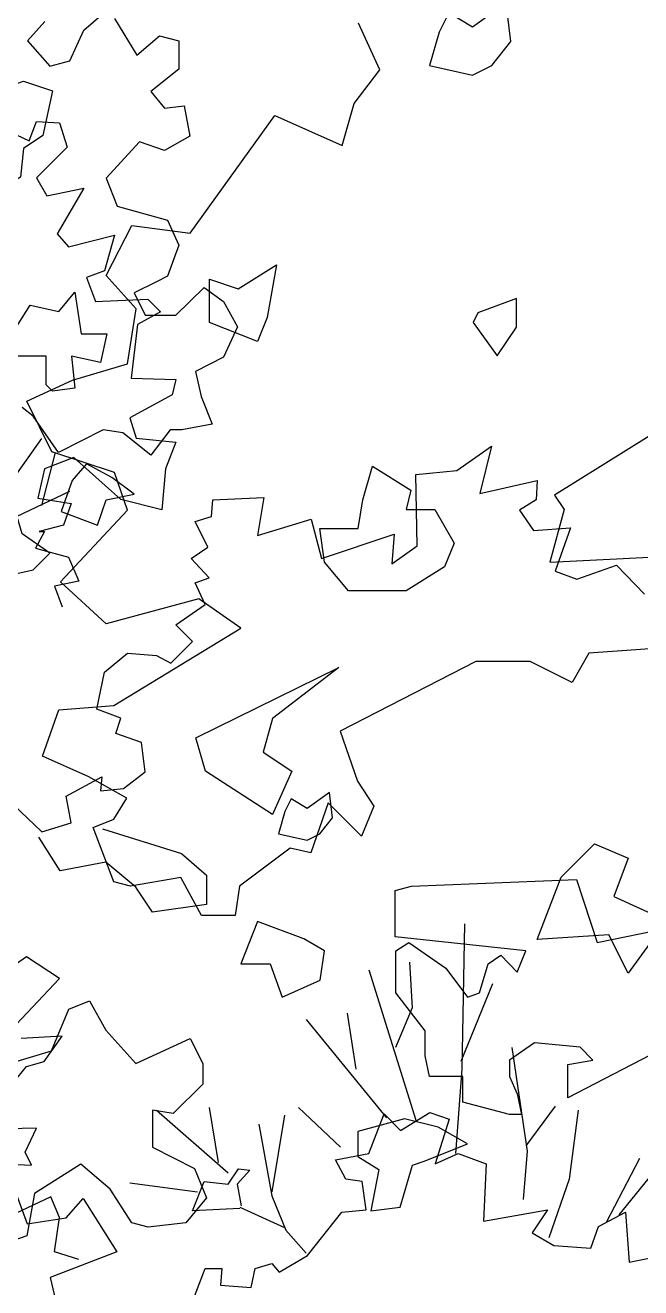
# Model space of a CAD drawing. Header units: inches. Extents: x -11 to 128, y 7 to 56.
# Drawn here: x 20.7834 to 21.0116, y 22.7885 to 23.2566 of the extents above; entities that cross this region are included whole.
import ezdxf

# ---------------------------------------------------------------- set-up
doc = ezdxf.new("R2010")
doc.units = ezdxf.units.IN
doc.header["$MEASUREMENT"] = 0
doc.layers.add('CAY', color=94, linetype='Continuous')
doc.layers.add('CAY-3', color=61, linetype='Continuous')
picture_1 = doc.add_image_def('image1.jpg', size_in_pixel=(1680, 1093))

# ---------------------------------------------------------------- blocks, each defined once
blk = doc.blocks.new('A$C76451831')
at = {"layer": 'CAY'}
for p, q in [((5219, 1206), (5243.2, 1220.8)), ((5243.2, 1220.8), (5259.1, 1215.5)), ((5192.6, 1187), (5205.3, 1219.7)), ((5205.3, 1219.7), (5219, 1206)), ((5259.1, 1215.5), (5247.5, 1178.6)), ((5165.2, 1181.8), (5192.6, 1187)), ((5173.6, 1165.9), (5165.2, 1181.8)), ((5247.5, 1178.6), (5266.4, 1187)), ((5266.4, 1187), (5289.7, 1178.6)), ((5289.7, 1178.6), (5287.5, 1131.1)), ((5187.3, 1163.8), (5173.6, 1165.9)), ((5190.5, 1140.6), (5187.3, 1163.8)), ((4901.2, 1154.7), (4910.7, 1129.1)), ((4942.9, 1133.8), (4956.7, 1149.9)), ((4956.7, 1149.9), (4984.6, 1105.9)), ((5142, 1102.7), (5170.5, 1138.5)), ((5170.5, 1138.5), (5190.5, 1140.6)), ((5287.5, 1131.1), (5340.3, 1140.6)), ((5340.3, 1140.6), (5327.6, 1121.6)), ((5382.5, 1126.9), (5404.6, 1138.5)), ((5404.6, 1138.5), (5407.8, 1097.4)), ((4910.7, 1129.1), (4942.9, 1133.8)), ((5376.1, 1109), (5382.5, 1126.9)), ((5327.6, 1121.6), (5345.5, 1111.1)), ((4984.6, 1105.9), (4929.6, 1084.7)), ((5345.5, 1111.1), (5376.1, 1109)), ((5098.8, 1092.1), (5112.5, 1096.3)), ((5112.5, 1096.3), (5118.8, 1089)), ((5118.8, 1089), (5142, 1102.7)), ((5407.8, 1097.4), (5435.2, 1102.7)), ((4929.6, 1084.7), (4941, 1036.7)), ((5057.6, 1092.1), (5071.3, 1092.1)), ((5071.3, 1092.1), (5070.3, 1078.4)), ((5095.6, 1076.3), (5098.8, 1092.1)), ((5070.3, 1078.4), (5095.6, 1076.3)), ((2491.6, 827), (2512.8, 868.3)), ((2512.8, 868.3), (2561.2, 861.8)), ((2516.4, 799.3), (2491.6, 827)), ((2509.3, 753.8), (2516.4, 799.3)), ((2463.9, 740.3), (2509.3, 753.8)), ((2426.2, 723.2), (2463.9, 740.3)), ((2446.8, 681.3), (2426.2, 723.2)), ((2399.3, 636.8), (2438.6, 692.2)), ((2438.6, 636.8), (2450, 680.8)), ((2498.7, 664.2), (2446.8, 681.3)), ((2509.3, 632.9), (2498.7, 664.2)), ((2417.8, 627.7), (2461.8, 648.6))]:
    blk.add_line(p, q, dxfattribs=at)
for points in [[(4880.5, 2038.4), (4912.1, 2023.7), (4918.4, 2039.5), (4937.4, 2038.4), (4943.7, 2018.4), (4918.4, 1993.1), (4926.9, 1978.3), (4957.4, 1984.6), (4935.3, 1946.7), (4944.8, 1936.1), (4982.8, 1945.6), (4974.3, 1916.1), (4959.6, 1910.8), (4966.9, 1890.8), (5010.2, 1892.9), (5020.7, 1882.3), (5001.7, 1871.8), (4996.5, 1827.5), (5033.4, 1826.4), (5030.2, 1813.8), (4995.4, 1794.8), (5000.7, 1777.9), (5033.4, 1774.7), (5024.9, 1752.6), (5021.8, 1718.9), (4988, 1727.3), (4949, 1762.1), (4924.8, 1752.6), (4919.5, 1728.3), (4946.9, 1724.1), (4940.6, 1706.2), (4920.5, 1700.9), (4924.8, 1700.9), (4917.4, 1687.2), (4944.8, 1679.8), (4953.2, 1659.8), (4933.2, 1655.6), (4939.5, 1638.7)], [(4953.2, 1099.5), (4933.2, 1105.8), (4937.4, 1134.3), (4930, 1151.2), (4896.3, 1135.4)], [(4891, 1178.6), (4914.2, 1177.5), (4908.9, 1188.1), (4918.4, 1208.1), (4882.5, 1207.1)], [(4884.7, 1228.2), (4910, 1258.8), (4924.7, 1263), (4939.5, 1284.1), (4905.7, 1282)], [(4901.5, 1293.6), (4937.4, 1331.5), (4910, 1349.5), (4896.3, 1340)], [(4899.4, 1475), (4922.6, 1452.8), (4946.9, 1460.2), (4942.7, 1482.3), (4972.2, 1498.2), (4971.1, 1486.6), (4990.1, 1488.7), (5008, 1502.4), (5004.9, 1526.6), (4983.8, 1534), (4988, 1546.7), (4968, 1554.1), (4974.3, 1584.7), (4993.3, 1600.5), (5017.5, 1598.4), (5029.1, 1592), (5047.1, 1610), (5033.4, 1623.7), (5057.6, 1640.6), (5049.2, 1658.5), (5060.8, 1662.7), (5046, 1678.5), (5059.7, 1688), (5049.2, 1709.1), (5062.9, 1713.3), (5063.9, 1727), (5106.1, 1729.1), (5100.9, 1697.5), (5145.2, 1711.2), (5153.6, 1678.5), (5213.7, 1698.6), (5211.6, 1674.3), (5232.7, 1689.1), (5231.6, 1748.1), (5265.4, 1751.3), (5293.9, 1771.3), (5284.4, 1732.3), (5331.8, 1742.9), (5330.8, 1727), (5317.1, 1718.6), (5328.7, 1701.7), (5359.3, 1703.8), (5346.6, 1668), (5364.5, 1661.6), (5397.2, 1673.2), (5420.4, 1649)], [(5271.7, 1376.9), (5269.6, 1256.6), (5264.3, 1187)], [(5192.6, 1338.9), (5231.6, 1214.5)], [(5226.4, 1345.2), (5228.5, 1307.3), (5214.8, 1274.6)], [(5294.9, 1327.3), (5268.6, 1263)], [(2441, 1036.7), (2426.8, 1020.6), (2445.3, 999.7), (2461.8, 1004.1), (2473.2, 1029.6), (2489.3, 1043.4)], [(2498.7, 1039.1), (2517.2, 1008.8), (2535.7, 1024.9), (2551.8, 1020.6), (2551.8, 997.4), (2528.6, 978.9), (2540, 965.1), (2556.1, 967.1), (2560.8, 941.9), (2540, 930.1), (2519.2, 937.2), (2491.7, 907.3), (2500.7, 884.1), (2542.4, 872.7), (2551.8, 851.9), (2542.4, 826.3), (2533.3, 821.6), (2514.8, 812.5), (2523.9, 794.1), (2549.4, 794.1), (2572.6, 816.9), (2588.7, 805.5), (2600.1, 784.6), (2588.7, 759.5), (2565.6, 747.7), (2570.3, 726.8), (2579.3, 704), (2554.2, 699.3), (2544.7, 699.3), (2528.6, 678.5), (2505.4, 696.9), (2489.3, 699.3), (2452.3, 680.8), (2431.5, 710.7), (2422.5, 717.8)], [(5140.9, 1297.8), (5207.4, 1216.6)], [(5174.7, 1303.1), (5182.1, 1256.6)], [(5310.7, 1274.6), (5323.4, 1189.1), (5320.2, 1149.1)], [(5017.5, 1222.9), (5076.6, 1171.2)], [(5060.8, 1225), (5068.2, 1179.7)], [(5134.6, 1225), (5169.4, 1192.3)], [(5346.6, 1226.1), (5322.3, 1193.4)], [(5365.6, 1222.9), (5358.2, 1165.9), (5341.3, 1117.4)], [(5101.9, 1211.3), (5112.5, 1152.2), (5124.1, 1123.8), (5140.9, 1104.8)], [(5123, 1218.7), (5112.5, 1155.4)], [(5444.7, 1192.3), (5399.3, 1136.4)], [(5416.2, 1182.8), (5388.8, 1130.1)], [(5086.1, 1141.7), (5047.1, 1139.6), (5056.6, 1163.8), (5076.6, 1161.7), (5085, 1174.4), (5094.5, 1173.3), (5084, 1161.7), (5087.2, 1143.8)], [(4995.4, 1162.8), (5051.3, 1155.4)], [(5086.1, 1142.7), (5123, 1125.9)], [(5144.1, 974), (5144.1, 975), (5124.1, 1009.8), (5146.2, 1019.3), (5156.8, 1043.6), (5150.4, 1063.6), (5127.2, 1061.5), (5123, 1037.3), (5106.1, 1040.4), (5087.2, 1027.8), (5074.5, 1033.1), (5078.7, 1051), (5052.3, 1041.5), (5041.8, 1051), (5057.6, 1092.1)]]:
    blk.add_lwpolyline(points, dxfattribs=at)
for points in [[(5162.8, 1464.3), (5160.2, 1485.4), (5141.7, 1472.2), (5128.5, 1480.1), (5123.3, 1469.6), (5118, 1451.1), (5141.7, 1445.8), (5152.3, 1451.1)], [(5351.5, 1415.3), (5379.2, 1443), (5406.9, 1431.1), (5395, 1399.4), (5438.6, 1379.6), (5406.9, 1336.1), (5391, 1367.8), (5331.7, 1363.8)], [(2365.6, 929.2), (2370.9, 953), (2405.2, 945.1), (2410.4, 963.5), (2407.8, 982), (2423.6, 987.3), (2447.4, 979.4), (2439.5, 942.4), (2423.6, 931.9), (2421, 908.1), (2407.8, 900.2), (2373.5, 900.2)], [(2577.1, 788.1), (2577.1, 823.8), (2600.8, 815.8), (2632.5, 835.6), (2624.6, 792.1), (2616.7, 772.3)], [(2415.7, 781.4), (2428.9, 802.5), (2452.7, 797.2), (2465.9, 813), (2471.2, 778.7), (2492.3, 778.7), (2487, 755), (2463.2, 760.2), (2465.9, 733.8), (2447.4, 731.2), (2442.1, 736.5), (2442.1, 760.2), (2415.7, 760.2), (2399.9, 776.1)], [(2392.2, 660), (2385.5, 671.4), (2369.4, 671.4), (2369.4, 643.8), (2352.9, 632), (2336.8, 636.8), (2343.9, 609.2), (2371.4, 606.9), (2380.8, 586), (2362.3, 574.6), (2362.3, 553.8), (2371.4, 544.4), (2394.6, 533), (2406.4, 551.4), (2399.3, 576.6), (2431.5, 583.7), (2445.3, 597.4), (2422.5, 613.6), (2415.4, 636.8), (2389.8, 630.1)], [(2475.5, 671.4), (2463.7, 657.6), (2454.7, 632), (2484.6, 620.6), (2491.7, 641.5), (2514.8, 646.2), (2496.4, 660)]]:
    blk.add_lwpolyline(points, close=True, dxfattribs=at)
at = {"layer": 'CAY-3'}
for p, q in [((2717.8, 996.9), (2700.1, 1035.2)), ((2696.6, 969.1), (2717.8, 996.9)), ((2686.6, 934.3), (2696.6, 969.1)), ((2561.2, 861.8), (2631.1, 959.1)), ((2631.1, 959.1), (2686.6, 934.3)), ((2453.9, 573.9), (2509.3, 632.9)), ((2491.6, 539.1), (2453.9, 573.9)), ((2568.3, 559.8), (2491.6, 539.1)), ((2603, 535.6), (2568.3, 559.8)), ((2498.1, 471.6), (2603, 535.6)), ((2991.4, 522), (2890.2, 514.9)), ((2890.2, 514.9), (2876.6, 490.8)), ((2797, 507.9), (2685, 450.4)), ((2841.8, 507.9), (2797, 507.9)), ((2876.6, 490.8), (2841.8, 507.9)), ((2452.7, 468.1), (2498.1, 471.6)), ((2439.1, 429.8), (2452.7, 468.1)), ((2685, 450.4), (2699.2, 409.1)), ((2477.5, 412.7), (2439.1, 429.8)), ((2508.7, 395), (2477.5, 412.7)), ((2699.2, 409.1), (2712.7, 388.5)), ((2498.1, 377.9), (2508.7, 395)), ((2675.1, 391.3), (2660.8, 350.1)), ((2685, 381.4), (2675.1, 391.3)), ((2712.7, 388.5), (2702.7, 363.7)), ((2481, 370.8), (2498.1, 377.9)), ((2702.7, 363.7), (2685, 381.4)), ((2498.1, 326), (2481, 370.8)), ((2488.6, 369.9), (2554, 349.3)), ((2453.8, 335.1), (2436.1, 362.9)), ((2554, 349.3), (2574.7, 331.6)), ((2643.7, 353.7), (2601.9, 322.4)), ((2660.8, 350.1), (2643.7, 353.7)), ((2491.5, 342.2), (2453.8, 335.1)), ((2516.3, 321.6), (2491.5, 342.2)), ((2511.7, 322.4), (2498.1, 326)), ((2553.5, 329.5), (2511.7, 322.4)), ((2570.6, 298.2), (2553.5, 329.5)), ((2574.7, 331.6), (2574.7, 307.4)), ((2744, 322.4), (2880.2, 328)), ((2880.2, 328), (2897.3, 276)), ((2529.9, 300.9), (2516.3, 321.6)), ((2601.9, 322.4), (2598.3, 298.2)), ((2730.4, 318.9), (2744, 322.4)), ((2730.4, 280.5), (2730.4, 318.9)), ((2574.7, 307.4), (2529.9, 300.9)), ((2598.3, 298.2), (2570.6, 298.2)), ((2897.3, 276), (2998.5, 296.7)), ((2838.3, 269), (2730.4, 280.5)), ((2731, 269), (2741.6, 276)), ((2741.6, 276), (2772.3, 254.8)), ((2731, 234.2), (2731, 269)), ((2807.1, 258.3), (2817.7, 265.4)), ((2817.7, 265.4), (2831.2, 251.3)), ((2831.2, 251.3), (2838.3, 269)), ((2772.3, 254.8), (2790, 230.6)), ((2800, 234.2), (2807.1, 258.3)), ((2755.2, 202.9), (2731, 234.2)), ((2790, 230.6), (2800, 234.2)), ((2446.7, 186.5), (2460.9, 220.7)), ((2460.9, 220.7), (2478, 227.8)), ((2478, 227.8), (2491.5, 203.6)), ((2491.5, 203.6), (2516.3, 175.9)), ((2755.2, 182.3), (2755.2, 202.9)), ((2973.7, 200), (2873.1, 147.5)), ((2516.3, 175.9), (2561.1, 196.5)), ((2561.1, 196.5), (2571.7, 175.9)), ((2845.4, 192.9), (2824.7, 178.7)), ((2883.1, 189.3), (2845.4, 192.9)), ((2893.7, 178.7), (2883.1, 189.3)), ((2411.9, 175.9), (2446.7, 186.5)), ((2758.7, 165.1), (2755.2, 182.3)), ((2824.7, 178.7), (2824.7, 165.1)), ((2873.1, 175.2), (2893.7, 178.7)), ((2571.7, 175.9), (2571.7, 158.8)), ((2873.1, 147.5), (2873.1, 175.2)), ((2571.7, 158.8), (2547, 134.6)), ((2786.4, 165.1), (2758.7, 165.1)), ((2786.4, 143.9), (2786.4, 165.1)), ((2824.7, 165.1), (2831.2, 151)), ((2831.2, 151), (2834.8, 133.9)), ((2529.9, 137.5), (2529.9, 106.9)), ((2547, 134.6), (2529.9, 137.5)), ((2824.7, 133.9), (2786.4, 143.9)), ((2834.8, 133.9), (2824.7, 133.9)), ((2529.9, 106.9), (2564.7, 89.2)), ((2470.9, 92.7), (2432.6, 68.5)), ((2495.1, 72.1), (2470.9, 92.7)), ((2564.7, 89.2), (2574.7, 65)), ((2432.6, 68.5), (2426.1, 33.7)), ((2512.8, 44.3), (2495.1, 72.1)), ((2574.7, 65), (2557.6, 44.3)), ((2526.3, 40.8), (2512.8, 44.3)), ((2557.6, 44.3), (2526.3, 40.8)), ((2426.1, 33.7), (2398.4, 23.7))]:
    blk.add_line(p, q, dxfattribs=at)
for points in [[(2826, 1020.1), (2822.1, 1051.8), (2794.4, 1032), (2774.6, 1043.9), (2766.7, 1028), (2758.7, 1000.3), (2794.4, 992.4), (2810.2, 1000.3)], [(2798.8, 796), (2794.8, 788.1), (2814.6, 760.4), (2830.5, 784.1), (2830.5, 807.9)], [(3039.8, 632), (3059.6, 663.7), (2980.4, 719.1), (2862.1, 645.5), (2870, 633.6), (2858.2, 590.1), (2984.4, 596.3), (3000.2, 647.8)], [(2739.4, 633.6), (2763.2, 633.6), (2779, 605.9), (2771.1, 586.1), (2739.4, 566.3), (2691.9, 566.3), (2672.1, 590.1), (2668.1, 617.8), (2699.8, 617.8), (2703.8, 641.6), (2711.7, 669.3), (2743.4, 649.5)], [(2573.8, 417.4), (2565.9, 445.1), (2684, 503), (2629.2, 460.9), (2621.3, 433.2), (2645.1, 417.4), (2629.2, 381.7)], [(2654.9, 279), (2616.6, 293.2), (2603, 258.3), (2627.2, 258.3), (2637.2, 230.6), (2668.5, 244.8), (2672, 269)], [(2765.8, 123.3), (2738.1, 130.3), (2699.7, 119.7), (2699.7, 99.1), (2716.8, 88.5), (2710.4, 54.3), (2734.5, 57.2), (2744.6, 92), (2755.2, 95.5), (2790, 109.7)]]:
    blk.add_lwpolyline(points, close=True, dxfattribs=at)

msp = doc.modelspace()

# ---------------------------------------------------------------- block references
at = {"layer": 'CAY', "xscale": 0.0004489089019145984, "yscale": 0.0004489089019145984, "zscale": 0.0004489089019145984}
for p in [(19.69482, 22.79263), (18.5797, 22.30535)]:
    msp.add_blockref('A$C76451831', p, dxfattribs=at)

# ---------------------------------------------------------------- pictures from other files: only their frames are drawn
image = msp.add_image(picture_1, insert=(12.49661, 7.37723), size_in_units=(74.4025, 48.40591))
image.dxf.flags = 6

doc.saveas('drawing.dxf')
